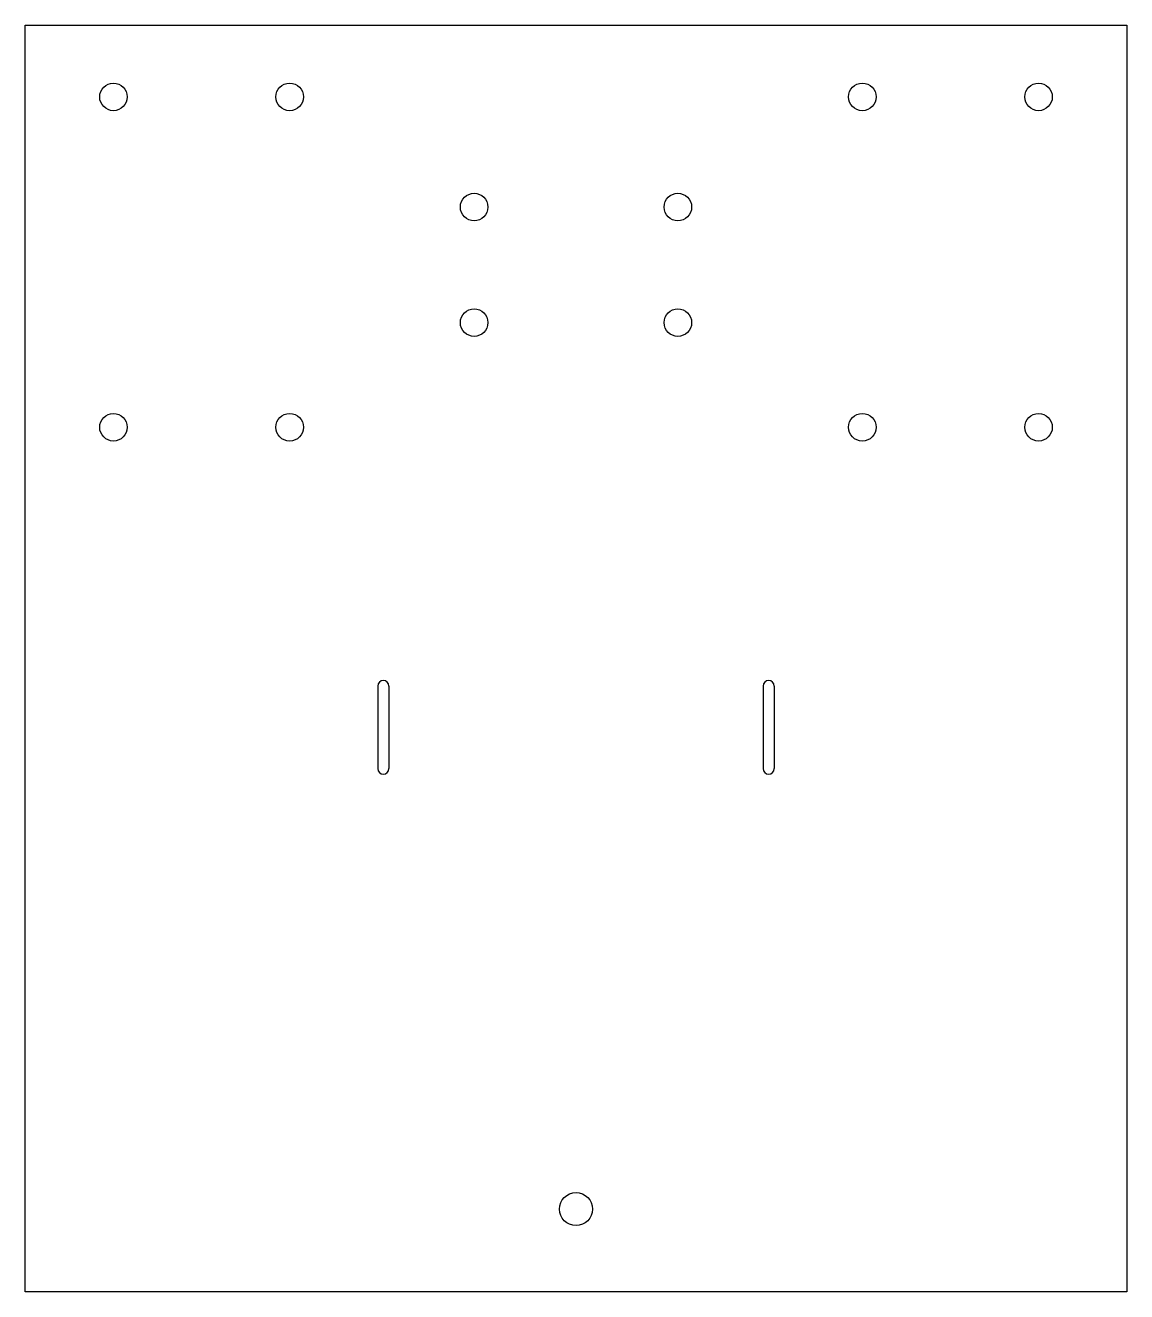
# Model space of a CAD drawing. Extents: x -100 to 100, y 0 to 230.
import ezdxf

# ---------------------------------------------------------------- set-up
doc = ezdxf.new("R2010")
doc.units = 0
doc.layers.get('0').update_dxf_attribs({"linetype": 'continuous'})

# ---------------------------------------------------------------- blocks, each defined once
blk = doc.blocks.new('PAD')
at = {"color": 0}
for p, q in [((-100, 230), (100, 230)), ((-100, 0), (-100, 230)), ((100, 230), (100, 0)), ((-36, 110), (-36, 95)), ((-34, 110), (-34, 95)), ((34, 110), (34, 95)), ((36, 110), (36, 95)), ((100, 0), (-100, 0))]:
    blk.add_line(p, q, dxfattribs=at)
for centre, radius in [((-84, 217), 2.5), ((-52, 217), 2.5), ((52, 217), 2.5), ((84, 217), 2.5), ((-18.5, 197), 2.5), ((18.5, 197), 2.5), ((-18.5, 176), 2.5), ((18.5, 176), 2.5), ((-84, 157), 2.5), ((-52, 157), 2.5), ((52, 157), 2.5), ((84, 157), 2.5), ((0, 15), 3)]:
    blk.add_circle(centre, radius, dxfattribs=at)
for centre, start, end in [((-35, 110), 0, 180), ((35, 110), 0, -180), ((-35, 95), -180, 0), ((35, 95), 180, 0)]:
    blk.add_arc(centre, 1, start, end, dxfattribs=at)

msp = doc.modelspace()

# ---------------------------------------------------------------- block references
msp.add_blockref('PAD', (0, 0))

doc.saveas('drawing.dxf')
